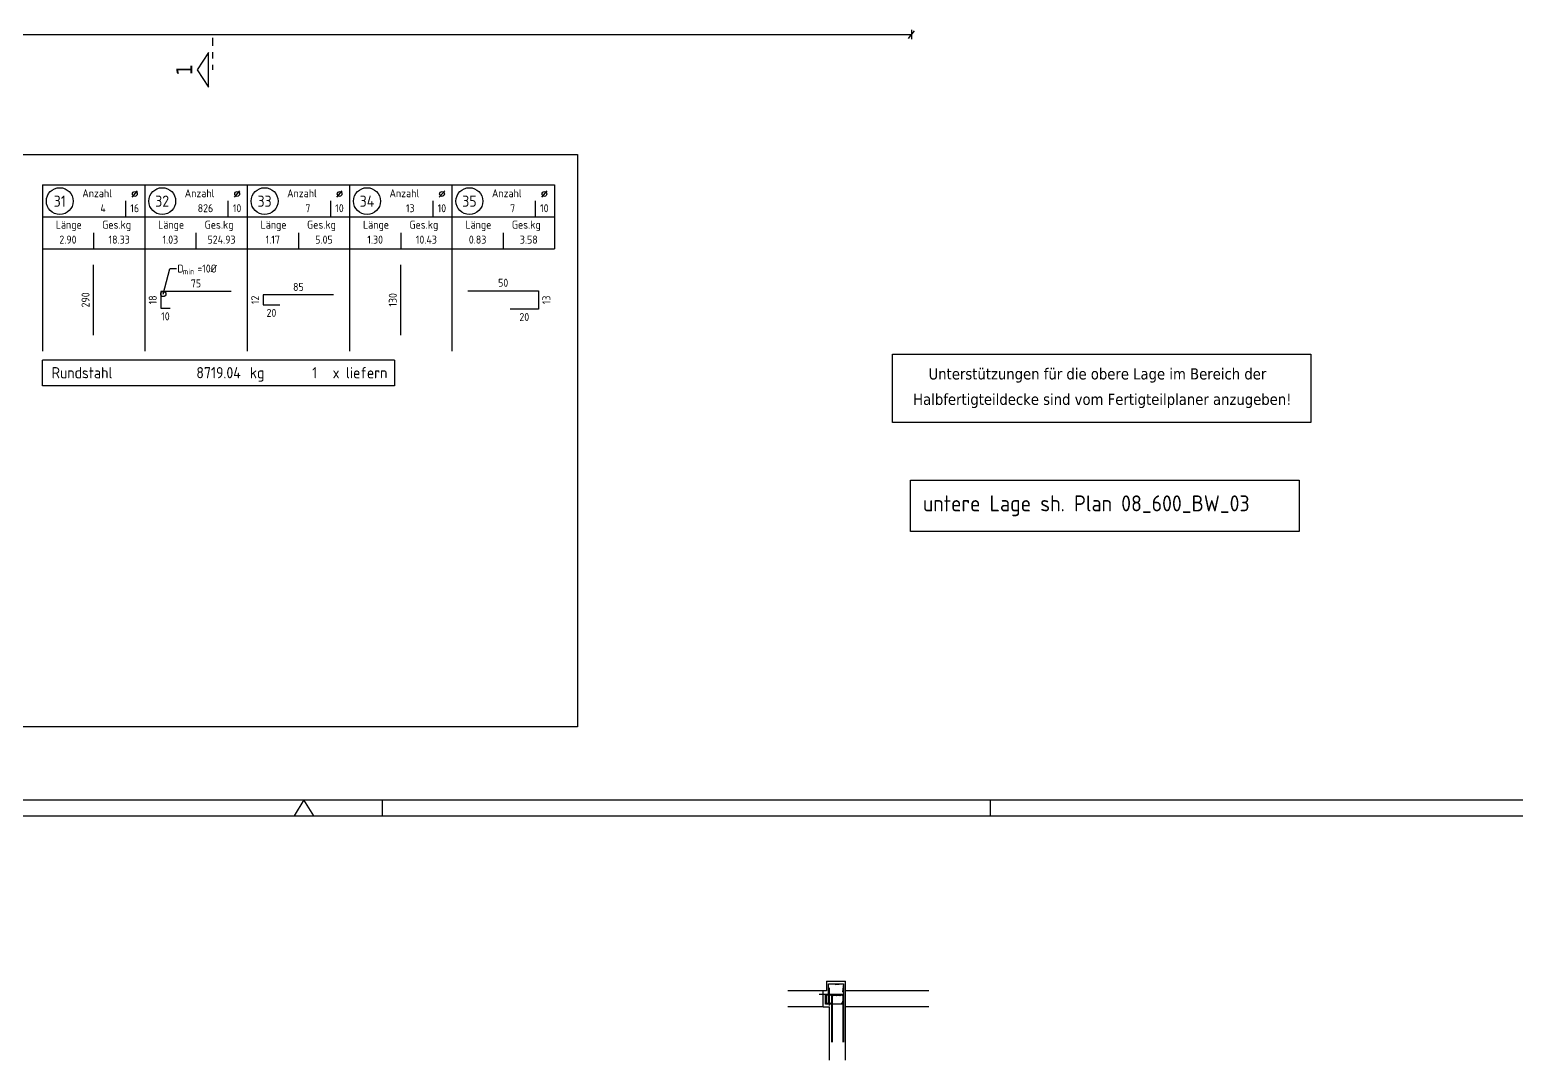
# Model space of a CAD drawing. Extents: x 0 to 83.7, y -3.8 to 29.7.
# Drawn here: x 25.44 to 48.67, y -3.82 to 12.29 of the extents above; entities that cross this region are included whole.
import ezdxf
from ezdxf.enums import TextEntityAlignment as Align

# ---------------------------------------------------------------- set-up
doc = ezdxf.new("R2010")
doc.units = 0
doc.header["$LTSCALE"] = 0.5
doc.linetypes.add('AUSGEZOGEN', pattern=[1000.01, 1000, 0.01])
doc.linetypes.add('STRICHPUNKT2', pattern=[0.55, 0.25, -0.125, 0.05, -0.125])
for name, color, linetype in [('BETON', 7, 'Continuous'), ('HILFE', 7, 'Continuous'), ('OBJEKT', 7, 'Continuous'), ('RAHMEN', 7, 'Continuous'), ('RND', 7, 'Continuous'), ('RND_BILD', 7, 'Continuous'), ('SCHNITTE', 7, 'Continuous'), ('TEXT', 7, 'Continuous')]:
    doc.layers.add(name, color=color, linetype=linetype)
doc.layers.add('NOPLOT', color=7, linetype='Continuous', plot=False)
doc.styles.add('helv', font='tahoma.ttf')
doc.styles.add('txt', font='isocp.shx')

# ---------------------------------------------------------------- blocks, each defined once
blk = doc.blocks.new('SCHN-1')
at = {"layer": 'SCHNITTE', "color": 5, "linetype": 'Continuous'}
blk.add_lwpolyline([(0.54, 0.125), (0, 0.485), (-0.54, 0.125)], close=True, dxfattribs=at)
at = {"layer": 'SCHNITTE', "color": 6, "linetype": 'Continuous', "style": 'helv'}
blk.add_attdef('SCHN-1', text='', height=0.5, dxfattribs=at).set_placement((0, 0.635), align=Align.CENTER)
blk = doc.blocks.new('lei_gre')
at = {"layer": 'RND', "color": 7, "linetype": 'Continuous'}
for p, q in [((-0.09, -0.12), (0.09, 0.12)), ((0, 0.15), (0, -0.15))]:
    blk.add_line(p, q, dxfattribs=at)
blk = doc.blocks.new('RND_LIS2')
at = {"layer": 'RND', "color": 3, "linetype": 'Continuous'}
for p, q in [((0, 0), (0, -5.2)), ((0, 0), (3.2, 0)), ((3.2, 0), (3.2, -2)), ((2.6, -0.503), (2.6, -1)), ((0, -1), (3.2, -1)), ((1.6, -1.503), (1.6, -2)), ((0, -2), (3.2, -2))]:
    blk.add_line(p, q, dxfattribs=at)
at = {"layer": 'RND', "color": 7, "linetype": 'Continuous'}
blk.add_line((2.805, -0.39), (2.973, -0.186), dxfattribs=at)
at = {"layer": 'RND', "color": 1, "linetype": 'Continuous'}
blk.add_circle((0.545, -0.513), 0.42, dxfattribs=at)
at = {"layer": 'RND', "color": 7, "linetype": 'Continuous'}
blk.add_circle((2.889, -0.288), 0.075, dxfattribs=at)
at = {"layer": 'RND', "color": 7, "linetype": 'Continuous', "style": 'txt'}
for s, p in [('Anzahl', (1.249, -0.391)), ('Länge', (0.42, -1.373)), ('Ges.kg', (1.872, -1.373))]:
    blk.add_text(s, height=0.25, dxfattribs=at).set_placement(p)
at = {"layer": 'RND', "color": 1, "linetype": 'Continuous', "style": 'txt'}
blk.add_attdef('POS1', text='', height=0.35, dxfattribs=at).set_placement((0.545, -0.513), align=Align.MIDDLE)
at = {"layer": 'RND', "color": 7, "linetype": 'Continuous', "style": 'txt'}
for tag, p in [('STK1', (1.897, -0.859)), ('DS1', (2.885, -0.859)), ('LANG1', (0.8, -1.841)), ('GEW', (2.4, -1.841))]:
    blk.add_attdef(tag, text='', height=0.25, dxfattribs=at).set_placement(p, align=Align.CENTER)
blk = doc.blocks.new('A1-35-0')
at = {"layer": 'RAHMEN', "color": 5}
blk.add_line((2, 0.5), (118.4, 0.5), dxfattribs=at)
at = {"layer": 'RAHMEN', "color": 7, "linetype": 'Continuous'}
for p, q in [((59.45, 0.5), (59.14, 0)), ((59.76, 0), (59.45, 0.5))]:
    blk.add_line(p, q, dxfattribs=at)
at = {"layer": 'RAHMEN', "color": 7}
for p, q in [((61.9, 0), (61.9, 0.5)), ((80.9, 0), (80.9, 0.5))]:
    blk.add_line(p, q, dxfattribs=at)
at = {"layer": 'RAHMEN'}
blk.add_line((0, 0), (118.9, 0), dxfattribs=at)
blk = doc.blocks.new('RND_SUM')
at = {"layer": 'RND', "color": 5, "linetype": 'Continuous'}
for p, q in [((0, 0), (0, 0.8)), ((11, 0.8), (0, 0.8)), ((11, 0.8), (11, 0)), ((11, 0), (0, 0))]:
    blk.add_line(p, q, dxfattribs=at)
at = {"layer": 'RND', "color": 1, "linetype": 'Continuous', "style": 'txt'}
for s, p in [('Rundstahl', (0.292, 0.235)), ('kg', (6.483, 0.235))]:
    blk.add_text(s, height=0.35, dxfattribs=at).set_placement(p)
blk.add_text('x liefern', height=0.35, dxfattribs=at).set_placement((10.784, 0.235), align=Align.RIGHT)
for tag, p in [('RND-S', (6.203, 0.235)), ('RND-Z', (8.59, 0.235))]:
    blk.add_attdef(tag, text='', height=0.35, dxfattribs=at).set_placement(p, align=Align.RIGHT)

msp = doc.modelspace()

# ---------------------------------------------------------------- linework, layer by layer
at = {"layer": 'BETON', "color": 6, "linetype": 'AUSGEZOGEN'}
for p, q in [((37.8876, -2.7355), (37.8376, -2.7355)), ((37.8376, -2.9855), (37.8376, -2.7355)), ((37.8876, -2.5855), (38.1876, -2.5855)), ((37.8876, -2.5855), (37.8876, -2.7355)), ((38.1876, -3.8213), (38.1876, -2.5855)), ((37.8376, -2.9855), (37.9376, -2.9855)), ((37.9376, -3.8213), (37.9376, -2.9855))]:
    msp.add_line(p, q, dxfattribs=at)
for points in [[(38.9202, 7.2176), (45.4559, 7.2176), (45.4559, 6.1509), (38.9202, 6.1509)], [(39.2022, 5.2449), (45.2756, 5.2449), (45.2756, 4.4457), (39.2022, 4.4457)]]:
    msp.add_lwpolyline(points, close=True, dxfattribs=at)
at = {"layer": 'HILFE', "color": 102, "linetype": 'AUSGEZOGEN'}
for p in [(27.5278, 8.1575), (27.7348, 8.5523)]:
    msp.add_line(p, (27.6273, 8.5523), dxfattribs=at)
msp.add_circle((27.5278, 8.1575), 0.04, dxfattribs=at)
at = {"layer": 'NOPLOT', "color": 191, "linetype": 'AUSGEZOGEN'}
for p, q in [((37.8826, -2.7855), (37.8826, -2.9455)), ((37.9326, -2.6888), (37.9326, -2.9648)), ((38.0124, -2.7955), (37.777, -2.7955)), ((37.9906, -2.8035), (38.1006, -2.8035))]:
    msp.add_line(p, q, dxfattribs=at)
at = {"layer": 'OBJEKT', "color": 7, "linetype": 'AUSGEZOGEN'}
for p, q in [((37.8376, -2.7355), (37.2837, -2.7355)), ((39.4876, -2.7355), (38.1876, -2.7355)), ((37.8376, -2.9855), (37.2837, -2.9855)), ((39.4876, -2.9855), (38.1876, -2.9855))]:
    msp.add_line(p, q, dxfattribs=at)
at = {"layer": 'RND', "color": 7, "linetype": 'AUSGEZOGEN'}
msp.add_line((24.0131, 12.2139), (39.2172, 12.2139), dxfattribs=at)
at = {"layer": 'RND', "color": 1, "linetype": 'AUSGEZOGEN'}
for points in [[(38.0231, -2.7969), (38.1526, -2.7855), (38.1526, -2.9455), (37.8726, -2.9455), (37.8726, -2.7855), (38.1526, -2.7855), (38.1413, -2.9151)], [(38.0231, -2.6369), (38.1526, -2.6255), (38.1526, -2.9455), (37.9226, -2.9455), (37.9226, -2.6255), (38.1526, -2.6255), (38.1413, -2.7551)], [(37.9726, -3.5355), (37.9726, -2.7855), (38.1526, -2.7855), (38.1526, -3.5355)], [(37.9826, -3.5355), (37.9826, -2.7955), (38.1426, -2.7955), (38.1426, -3.5355)]]:
    msp.add_lwpolyline(points, dxfattribs=at)
at = {"layer": 'RND', "color": 7, "linetype": 'AUSGEZOGEN'}
for centre in [(37.8896, -2.8025), (37.8896, -2.9306), (37.9396, -2.8025), (37.9396, -2.9306), (38.1356, -2.8032), (38.1356, -2.9306)]:
    msp.add_circle(centre, 0.007, dxfattribs=at)
at = {"layer": 'RND', "color": 102, "linetype": 'AUSGEZOGEN'}
for centre in [(37.9906, -2.8035), (38.0456, -2.8035), (38.1006, -2.8035)]:
    msp.add_circle(centre, 0.008, dxfattribs=at)
at = {"layer": 'RND_BILD', "color": 1, "linetype": 'AUSGEZOGEN'}
for points in [[(26.4378, 7.5155), (26.4378, 8.6155)], [(31.2378, 7.5155), (31.2378, 8.6155)], [(28.5878, 8.1975), (27.4878, 8.1975), (27.4878, 7.9335), (27.6344, 7.9335)], [(30.1878, 8.1432), (29.0878, 8.1432), (29.0878, 7.9879), (29.3466, 7.9879)], [(32.2878, 8.2085), (33.3878, 8.2085), (33.3878, 7.9225), (32.9478, 7.9225)]]:
    msp.add_lwpolyline(points, dxfattribs=at)
at = {"layer": 'SCHNITTE', "color": 5, "linetype": 'STRICHPUNKT2'}
msp.add_line((28.2976, 12.1625), (28.2976, 11.6625), dxfattribs=at)
at = {"layer": 'TEXT', "color": 1, "linetype": 'AUSGEZOGEN'}
msp.add_lwpolyline([(8.4577, 10.3405), (33.9977, 10.3405), (33.9977, 1.3923), (8.4577, 1.3923)], close=True, dxfattribs=at)

# ---------------------------------------------------------------- block references
at = {"layer": 'RAHMEN', "color": 7, "linetype": 'AUSGEZOGEN', "xscale": 0.5, "yscale": 0.5, "zscale": 0.5}
msp.add_blockref('A1-35-0', (0, 0), dxfattribs=at)
at = {"layer": 'RND', "color": 7, "linetype": 'AUSGEZOGEN', "xscale": 0.5, "yscale": 0.5, "zscale": 0.5}
msp.add_blockref('lei_gre', (39.2172, 12.2139), dxfattribs=at)
at = {"layer": 'RND_BILD', "color": 7, "linetype": 'AUSGEZOGEN', "xscale": 0.5, "yscale": 0.5, "zscale": 0.5}
for name, p, values in [('RND_LIS2', (25.6378, 9.8655), {'POS1': '31', 'STK1': '4', 'DS1': '16', 'LANG1': '2.90', 'GEW': '18.33'}), ('RND_LIS2', (27.2378, 9.8655), {'POS1': '32', 'STK1': '826', 'DS1': '10', 'LANG1': '1.03', 'GEW': '524.93'}), ('RND_LIS2', (28.8378, 9.8655), {'POS1': '33', 'STK1': '7', 'DS1': '10', 'LANG1': '1.17', 'GEW': '5.05'}), ('RND_LIS2', (30.4378, 9.8655), {'POS1': '34', 'STK1': '13', 'DS1': '10', 'LANG1': '1.30', 'GEW': '10.43'}), ('RND_LIS2', (32.0378, 9.8655), {'POS1': '35', 'STK1': '7', 'DS1': '10', 'LANG1': '0.83', 'GEW': '3.58'}), ('RND_SUM', (25.6378, 6.7224), {'RND-S': '8719.04', 'RND-Z': '1'})]:
    msp.add_blockref(name, p, dxfattribs=at).add_auto_attribs(values)
at = {"layer": 'SCHNITTE', "color": 5, "linetype": 'STRICHPUNKT2', "xscale": 0.5, "yscale": 0.5, "zscale": 0.5, "rotation": 90}
msp.add_blockref('SCHN-1', (28.2976, 11.6625), dxfattribs=at).add_auto_attribs({'SCHN-1': '1'})

# ---------------------------------------------------------------- texts
at = {"layer": 'RND_BILD', "color": 7, "linetype": 'AUSGEZOGEN', "style": 'txt'}
for s, p in [('75', (28.0378, 8.3225)), ('50', (32.8378, 8.3335)), ('85', (29.6378, 8.2682)), ('20', (29.2172, 7.8629)), ('10', (27.5611, 7.8085)), ('20', (33.1678, 7.7975))]:
    msp.add_text(s, height=0.125, dxfattribs=at).set_placement(p, align=Align.MIDDLE)
for s, p in [('290', (26.3128, 8.0655)), ('130', (31.1128, 8.0655)), ('18', (27.3628, 8.0655)), ('12', (28.9628, 8.0655)), ('13', (33.5128, 8.0655))]:
    msp.add_text(s, height=0.125, rotation=90, dxfattribs=at).set_placement(p, align=Align.MIDDLE)
at = {"layer": 'TEXT', "color": 7, "linetype": 'AUSGEZOGEN', "style": 'txt'}
msp.add_text('D   =10%%C', height=0.125, dxfattribs=at).set_placement((27.7478, 8.4924))
at = {"layer": 'TEXT', "color": 102, "linetype": 'AUSGEZOGEN', "style": 'txt'}
msp.add_text('min', height=0.09, dxfattribs=at).set_placement((27.8312, 8.4628))
at = {"layer": 'TEXT', "color": 1, "linetype": 'AUSGEZOGEN', "style": 'helv'}
for s, p in [('Unterstützungen für die obere Lage im Bereich der', (39.484, 6.8215)), ('Halbfertigteildecke sind vom Fertigteilplaner anzugeben!', (39.2439, 6.4239))]:
    msp.add_text(s, height=0.175, dxfattribs=at).set_placement(p)
at = {"layer": 'TEXT', "color": 6, "style": 'txt'}
msp.add_text('untere Lage sh. Plan 08_600_BW_03', height=0.25, dxfattribs=at).set_placement((39.3958, 4.7599))

doc.saveas('drawing.dxf')
